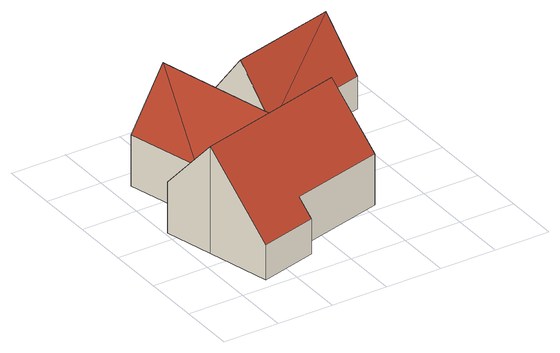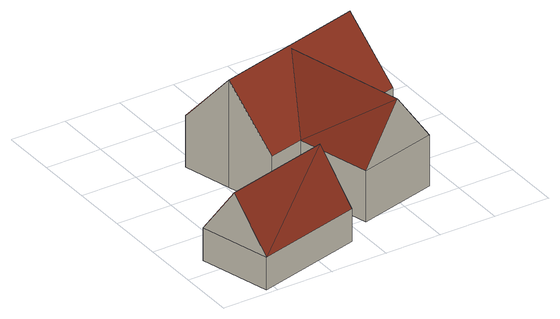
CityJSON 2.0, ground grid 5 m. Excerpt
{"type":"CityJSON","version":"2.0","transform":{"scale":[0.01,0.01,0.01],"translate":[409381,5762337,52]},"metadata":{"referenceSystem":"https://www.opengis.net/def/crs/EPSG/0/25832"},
"CityObjects":{
"building1":{"type":"Building","attributes":{"Gemeindeschluessel":"05515000","Geometrietyp2DReferenz":"3000","function":"31001_1000"},"address":[{"country":"Germany","locality":"Münster","thoroughfareNumber":"106","thoroughfareName":"Havichhorster Mühle"}],"children":["building1-1","building1-2"]},
"building1-1":{"type":"BuildingPart","attributes":{"roofType":"3100","measuredHeight":9.7},"parents":["building1"],"geometry":[{"type":"Solid","lod":"2","boundaries":[[[[0,1,2,3]],[[4,5,1,0]],[[6,7,5,4]],[[8,9,7,6]],[[10,11,9,8]],[[12,13,11,10]],[[14,15,13,12]],[[16,17,15,14]],[[18,19,17,16]],[[12,10,8,6,4,14]],[[0,3,18,16,14,4]],[[1,5,7,9,11,13,15,17,19,2]],[[3,2,19,18]]]],"semantics":{"surfaces":[{"type":"WallSurface"},{"type":"RoofSurface"},{"type":"GroundSurface"},{"type":"ClosureSurface"}],"values":[[0,0,0,0,0,0,0,0,0,1,1,2,3]]}}]},
"building1-2":{"type":"BuildingPart","attributes":{"roofType":"5000","measuredHeight":9.5},"parents":["building1"],"geometry":[{"type":"Solid","lod":"2","boundaries":[[[[20,21,19,18]],[[22,23,21,20]],[[3,2,23,22]],[[3,24,18]],[[3,22,25]],[[25,24,3]],[[25,20,18]],[[18,24,25]],[[25,22,20]],[[19,21,23,2]],[[18,19,2,3]]]],"semantics":{"surfaces":[{"type":"WallSurface"},{"type":"RoofSurface"},{"type":"GroundSurface"},{"type":"ClosureSurface"}],"values":[[0,0,0,1,1,1,1,1,0,2,3]]}}]},
"building2":{"type":"Building","attributes":{"Gemeindeschluessel":"05515000","Geometrietyp2DReferenz":"3000","function":"31001_2460","roofType":"3100","measuredHeight":7.47},"geometry":[{"type":"Solid","lod":"2","boundaries":[[[[26,27,28,29]],[[30,31,27,26]],[[32,33,31,30]],[[29,28,33,32]],[[26,34,30]],[[32,35,29]],[[35,34,26]],[[26,29,35]],[[34,35,32]],[[32,30,34]],[[27,31,33,28]]]],"semantics":{"surfaces":[{"type":"WallSurface"},{"type":"RoofSurface"},{"type":"GroundSurface"}],"values":[[0,0,0,0,0,0,1,1,1,1,2]]}}]}
},
"vertices":[
[1369,1446,540],[1369,1446,79],[1050,1364,79],[1050,1364,539],[1480,1009,1048],[1480,1009,79],[1592,571,540],[1592,571,79],[752,353,539],[752,353,79],[783,227,394],[783,227,79],[280,97,394],[280,97,79],[135,660,1048],[135,660,79],[22,1098,539],[22,1098,79],[343,1181,539],[343,1181,79],
[173,1839,539],[173,1839,79],[878,2022,539],[878,2022,79],[806,834,1029],[526,1931,1029],
[2086,2466,383],[2086,2466,90],[1137,2220,90],[1137,2220,383],[2252,1826,383],[2252,1826,90],[1303,1581,383],[1303,1581,90],[2169,2146,837],[1220,1900,837]
]}
